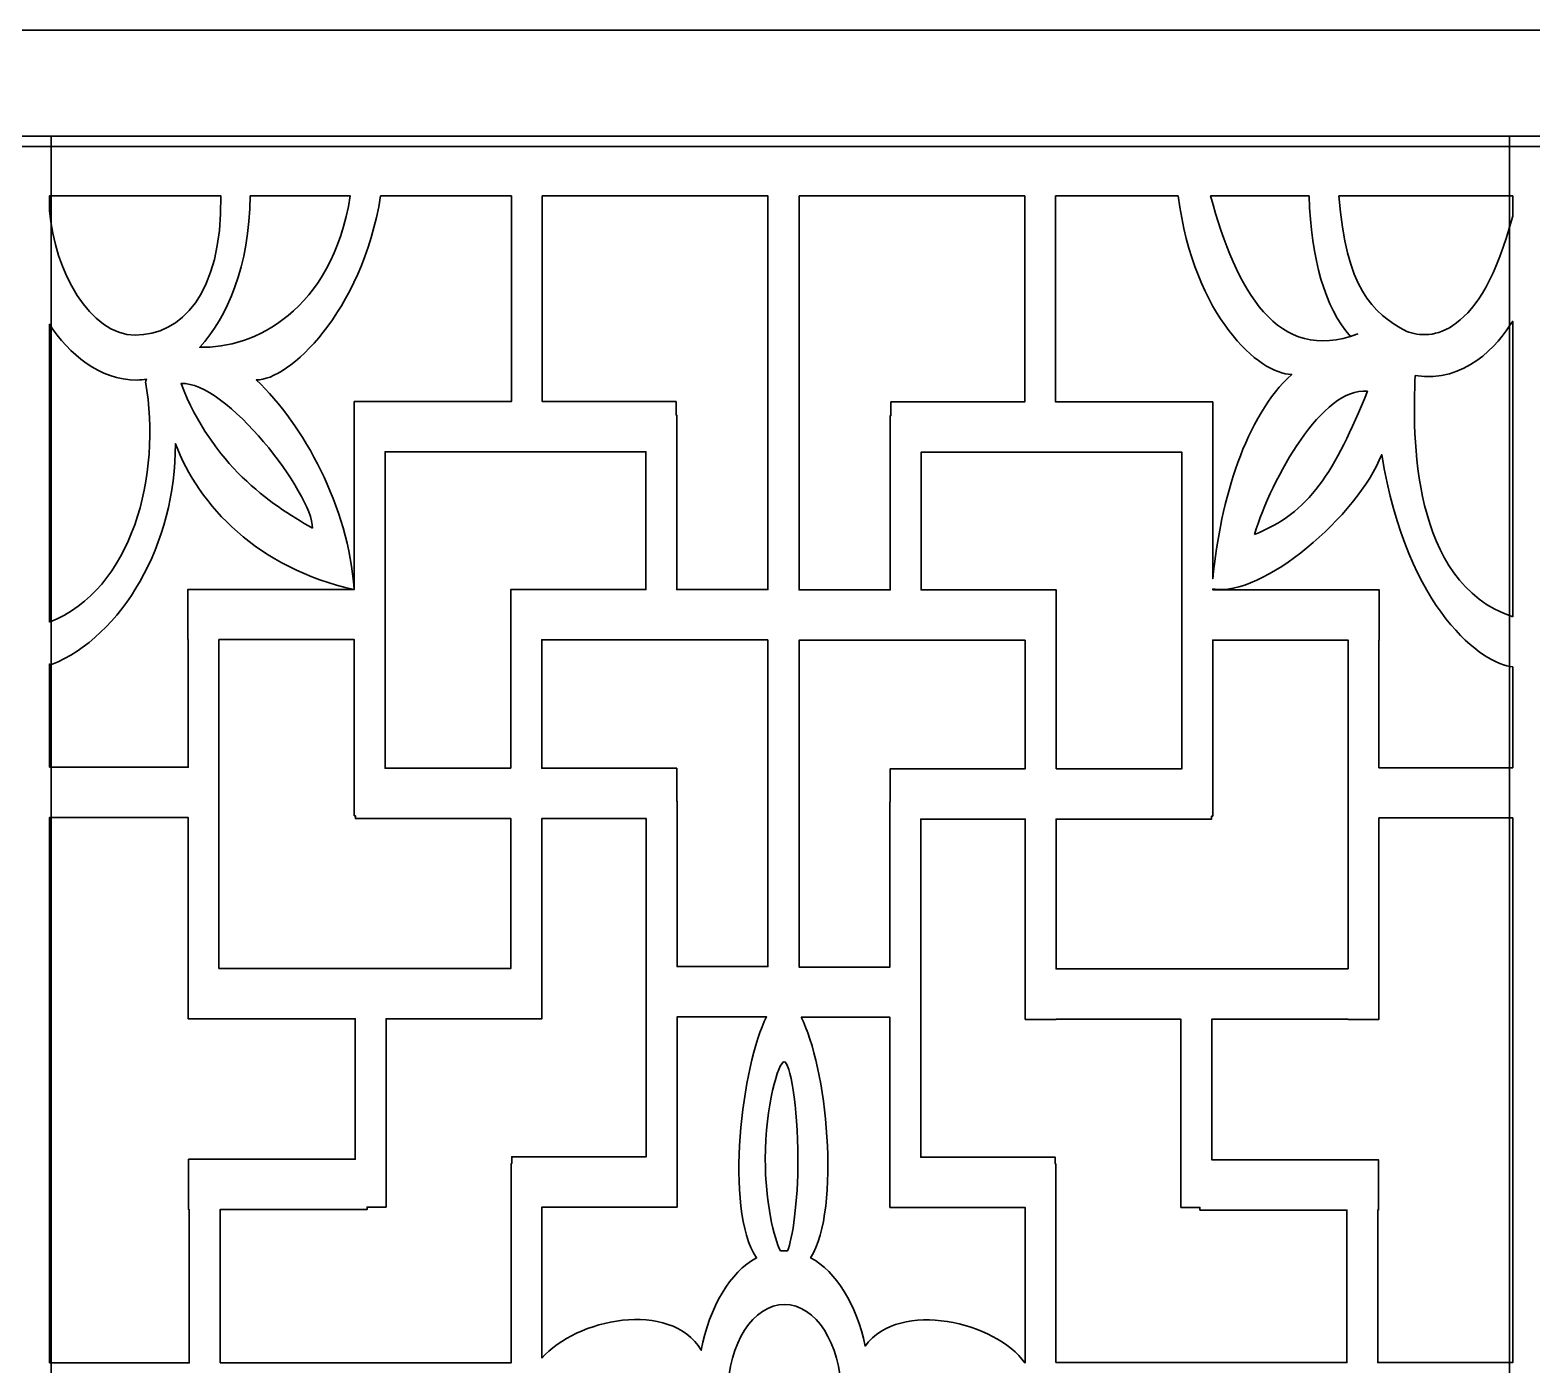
# Model space of a CAD drawing. Header units: centimetres. Extents: x 1.9 to 19.9, y -9.6 to 0.9.
# Drawn here: x 13.944 to 16.715, y -1.55 to 0.914 of the extents above; entities that cross this region are included whole.
import ezdxf

# ---------------------------------------------------------------- set-up
doc = ezdxf.new("R2010")
doc.units = ezdxf.units.CM
doc.header["$MEASUREMENT"] = 0
doc.layers.add('layer 1', color=7, linetype='Continuous')

msp = doc.modelspace()

# ---------------------------------------------------------------- linework, layer by layer
at = {"layer": 'layer 1', "color": 7, "lineweight": 35}
for points, knots in [([(1.85394, -4.15486), (1.85394, -4.15486), (1.85394, 0.91366), (1.85394, 0.91366), (1.85394, 0.91366), (1.85394, 0.91366), (19.89445, 0.91366), (19.89445, 0.91366), (19.89445, 0.91366), (19.89445, 0.91366), (19.89445, -4.1276), (19.89445, -4.1276), (19.89445, -4.1276), (13.88093, -4.1276), (7.86746, -4.15486), (1.85394, -4.15486)], [0, 0, 0, 0, 0.2, 0.2, 0.2, 0.2, 0.4, 0.4, 0.4, 0.4, 0.6, 0.6, 0.6, 0.6, 1, 1, 1, 1]), ([(2.06871, 0.6989), (2.06871, 0.6989), (2.06871, -3.91284), (2.06871, -3.91284), (2.06871, -3.91284), (2.06871, -3.91284), (19.67968, -3.91284), (19.67968, -3.91284), (19.67968, -3.91284), (19.67968, -3.91284), (19.67968, 0.6989), (19.67968, 0.6989), (19.67968, 0.6989), (19.67968, 0.6989), (2.06871, 0.6989), (2.06871, 0.6989)], [0, 0, 0, 0, 0.2, 0.2, 0.2, 0.2, 0.4, 0.4, 0.4, 0.4, 0.6, 0.6, 0.6, 0.6, 1, 1, 1, 1]), ([(10.97654, 0.71772), (10.97654, 0.71772), (13.98329, 0.71772), (13.98329, 0.71772), (13.98329, 0.71772), (13.98329, 0.71772), (13.98329, -3.92127), (13.98329, -3.92127), (13.98329, -3.92127), (13.98329, -3.92127), (10.97654, -3.92127), (10.97654, -3.92127), (10.97654, -3.92127), (10.97654, -3.92127), (10.97654, 0.71772), (10.97654, 0.71772)], [0, 0, 0, 0, 0.2, 0.2, 0.2, 0.2, 0.4, 0.4, 0.4, 0.4, 0.6, 0.6, 0.6, 0.6, 1, 1, 1, 1]), ([(13.90692, 0.71772), (13.90692, 0.71772), (16.75077, 0.71772), (16.75077, 0.71772), (16.75077, 0.71772), (16.75077, 0.71772), (16.75077, -3.92127), (16.75077, -3.92127), (16.75077, -3.92127), (16.75077, -3.92127), (13.90692, -3.92127), (13.90692, -3.92127), (13.90692, -3.92127), (13.90692, -3.92127), (13.90692, 0.71772), (13.90692, 0.71772)], [0, 0, 0, 0, 0.2, 0.2, 0.2, 0.2, 0.4, 0.4, 0.4, 0.4, 0.6, 0.6, 0.6, 0.6, 1, 1, 1, 1]), ([(16.67365, 0.71772), (16.67365, 0.71772), (19.6804, 0.71772), (19.6804, 0.71772), (19.6804, 0.71772), (19.6804, 0.71772), (19.6804, -3.92127), (19.6804, -3.92127), (19.6804, -3.92127), (19.6804, -3.92127), (16.67365, -3.92127), (16.67365, -3.92127), (16.67365, -3.92127), (16.67365, -3.92127), (16.67365, 0.71772), (16.67365, 0.71772)], [0, 0, 0, 0, 0.2, 0.2, 0.2, 0.2, 0.4, 0.4, 0.4, 0.4, 0.6, 0.6, 0.6, 0.6, 1, 1, 1, 1]), ([(13.97987, 0.5802), (13.98906, 0.46957), (14.05453, 0.35066), (14.13807, 0.35066), (14.13807, 0.35066), (14.2216, 0.35066), (14.29821, 0.42443), (14.29626, 0.6074), (14.29626, 0.6074), (14.29626, 0.6074), (13.97987, 0.6074), (13.97987, 0.6074), (13.97987, 0.6074), (13.97987, 0.6074), (13.97987, 0.5802), (13.97987, 0.5802)], [0, 0, 0, 0, 0.2, 0.2, 0.2, 0.2, 0.4, 0.4, 0.4, 0.4, 0.6, 0.6, 0.6, 0.6, 1, 1, 1, 1]), ([(14.35037, 0.6074), (14.34859, 0.47733), (14.30806, 0.38382), (14.25725, 0.32827), (14.25725, 0.32827), (14.25725, 0.32827), (14.25731, 0.32825), (14.25731, 0.32825), (14.25731, 0.32825), (14.25731, 0.32825), (14.25728, 0.32828), (14.25728, 0.32828), (14.25728, 0.32828), (14.3562, 0.32536), (14.50102, 0.39502), (14.53486, 0.6074), (14.53486, 0.6074), (14.53486, 0.6074), (14.35037, 0.6074), (14.35037, 0.6074)], [0, 0, 0, 0, 0.1666667, 0.1666667, 0.1666667, 0.1666667, 0.3333333, 0.3333333, 0.3333333, 0.3333333, 0.5, 0.5, 0.5, 0.5, 0.6666667, 0.6666667, 0.6666667, 0.6666667, 1, 1, 1, 1]), ([(14.54217, -0.11863), (14.54217, -0.11863), (14.54217, 0.22805), (14.54217, 0.22805), (14.54217, 0.22805), (14.54217, 0.22805), (14.5433, 0.22805), (14.5433, 0.22805), (14.5433, 0.22805), (14.5433, 0.22805), (14.59904, 0.22805), (14.59904, 0.22805), (14.59904, 0.22805), (14.59904, 0.22805), (14.83221, 0.22805), (14.83221, 0.22805), (14.83221, 0.22805), (14.83221, 0.22805), (14.83221, 0.6074), (14.83221, 0.6074), (14.83221, 0.6074), (14.83221, 0.6074), (14.59092, 0.6074), (14.59092, 0.6074), (14.59092, 0.6074), (14.55588, 0.39119), (14.42045, 0.26648), (14.36146, 0.26804), (14.36146, 0.26804), (14.44949, 0.1845), (14.53114, 0.0348), (14.54217, -0.11863)], [0, 0, 0, 0, 0.1111111, 0.1111111, 0.1111111, 0.1111111, 0.2222222, 0.2222222, 0.2222222, 0.2222222, 0.3333333, 0.3333333, 0.3333333, 0.3333333, 0.4444444, 0.4444444, 0.4444444, 0.4444444, 0.5555556, 0.5555556, 0.5555556, 0.5555556, 0.6666667, 0.6666667, 0.6666667, 0.6666667, 0.7777778, 0.7777778, 0.7777778, 0.7777778, 1, 1, 1, 1]), ([(14.88908, 0.6074), (14.88908, 0.6074), (14.88908, 0.22805), (14.88908, 0.22805), (14.88908, 0.22805), (14.88908, 0.22805), (15.13609, 0.22805), (15.13609, 0.22805), (15.13609, 0.22805), (15.13609, 0.22805), (15.13609, 0.20306), (15.13609, 0.20306), (15.13609, 0.20306), (15.13609, 0.20306), (15.1373, 0.20306), (15.1373, 0.20306), (15.1373, 0.20306), (15.1373, 0.20306), (15.1373, -0.11885), (15.1373, -0.11885), (15.1373, -0.11885), (15.1373, -0.11885), (15.30547, -0.11885), (15.30547, -0.11885), (15.30547, -0.11885), (15.30547, -0.11885), (15.30547, 0.6074), (15.30547, 0.6074), (15.30547, 0.6074), (15.30547, 0.6074), (14.88908, 0.6074), (14.88908, 0.6074)], [0, 0, 0, 0, 0.1111111, 0.1111111, 0.1111111, 0.1111111, 0.2222222, 0.2222222, 0.2222222, 0.2222222, 0.3333333, 0.3333333, 0.3333333, 0.3333333, 0.4444444, 0.4444444, 0.4444444, 0.4444444, 0.5555556, 0.5555556, 0.5555556, 0.5555556, 0.6666667, 0.6666667, 0.6666667, 0.6666667, 0.7777778, 0.7777778, 0.7777778, 0.7777778, 1, 1, 1, 1]), ([(15.36307, 0.6074), (15.36307, 0.6074), (15.36307, -0.11885), (15.36307, -0.11885), (15.36307, -0.11885), (15.36307, -0.11885), (15.3631, -0.11885), (15.3631, -0.11885), (15.3631, -0.11885), (15.3631, -0.11885), (15.3631, -0.11964), (15.3631, -0.11964), (15.3631, -0.11964), (15.3631, -0.11964), (15.53123, -0.11964), (15.53123, -0.11964), (15.53123, -0.11964), (15.53123, -0.11964), (15.53123, 0.20226), (15.53123, 0.20226), (15.53123, 0.20226), (15.53123, 0.20226), (15.53245, 0.20226), (15.53245, 0.20226), (15.53245, 0.20226), (15.53245, 0.20226), (15.53245, 0.22725), (15.53245, 0.22725), (15.53245, 0.22725), (15.53245, 0.22725), (15.77945, 0.22725), (15.77945, 0.22725), (15.77945, 0.22725), (15.77945, 0.22725), (15.77945, 0.6074), (15.77945, 0.6074), (15.77945, 0.6074), (15.77945, 0.6074), (15.36307, 0.6074), (15.36307, 0.6074)], [0, 0, 0, 0, 0.0909091, 0.0909091, 0.0909091, 0.0909091, 0.1818182, 0.1818182, 0.1818182, 0.1818182, 0.2727273, 0.2727273, 0.2727273, 0.2727273, 0.3636364, 0.3636364, 0.3636364, 0.3636364, 0.4545455, 0.4545455, 0.4545455, 0.4545455, 0.5454545, 0.5454545, 0.5454545, 0.5454545, 0.6363636, 0.6363636, 0.6363636, 0.6363636, 0.7272727, 0.7272727, 0.7272727, 0.7272727, 0.8181818, 0.8181818, 0.8181818, 0.8181818, 1, 1, 1, 1]), ([(15.83633, 0.6074), (15.83633, 0.6074), (15.83633, 0.22725), (15.83633, 0.22725), (15.83633, 0.22725), (15.83633, 0.22725), (16.06949, 0.22725), (16.06949, 0.22725), (16.06949, 0.22725), (16.06949, 0.22725), (16.12524, 0.22725), (16.12524, 0.22725), (16.12524, 0.22725), (16.12524, 0.22725), (16.12637, 0.22725), (16.12637, 0.22725), (16.12637, 0.22725), (16.12637, 0.22725), (16.12637, -0.09886), (16.12637, -0.09886), (16.12637, -0.09886), (16.14102, 0.04857), (16.18671, 0.20031), (16.27197, 0.27821), (16.27197, 0.27821), (16.21201, 0.27822), (16.09235, 0.38378), (16.06236, 0.6074), (16.06236, 0.6074), (16.06236, 0.6074), (15.83633, 0.6074), (15.83633, 0.6074)], [0, 0, 0, 0, 0.1111111, 0.1111111, 0.1111111, 0.1111111, 0.2222222, 0.2222222, 0.2222222, 0.2222222, 0.3333333, 0.3333333, 0.3333333, 0.3333333, 0.4444444, 0.4444444, 0.4444444, 0.4444444, 0.5555556, 0.5555556, 0.5555556, 0.5555556, 0.6666667, 0.6666667, 0.6666667, 0.6666667, 0.7777778, 0.7777778, 0.7777778, 0.7777778, 1, 1, 1, 1]), ([(16.30397, 0.6074), (16.30775, 0.49057), (16.33346, 0.40111), (16.38017, 0.34822), (16.38017, 0.34822), (16.38017, 0.34822), (16.39374, 0.35286), (16.39374, 0.35286), (16.39374, 0.35286), (16.39374, 0.35286), (16.39376, 0.35289), (16.39376, 0.35289), (16.39376, 0.35289), (16.24538, 0.29648), (16.16946, 0.43281), (16.12222, 0.6074), (16.12222, 0.6074), (16.12222, 0.6074), (16.30397, 0.6074), (16.30397, 0.6074)], [0, 0, 0, 0, 0.1666667, 0.1666667, 0.1666667, 0.1666667, 0.3333333, 0.3333333, 0.3333333, 0.3333333, 0.5, 0.5, 0.5, 0.5, 0.6666667, 0.6666667, 0.6666667, 0.6666667, 1, 1, 1, 1]), ([(16.67972, 0.57037), (16.62077, 0.34545), (16.52796, 0.34027), (16.48407, 0.35751), (16.48407, 0.35751), (16.42013, 0.39084), (16.37182, 0.4395), (16.35918, 0.6074), (16.35918, 0.6074), (16.35918, 0.6074), (16.67972, 0.6074), (16.67972, 0.6074), (16.67972, 0.6074), (16.67972, 0.6074), (16.67972, 0.57037), (16.67972, 0.57037)], [0, 0, 0, 0, 0.2, 0.2, 0.2, 0.2, 0.4, 0.4, 0.4, 0.4, 0.6, 0.6, 0.6, 0.6, 1, 1, 1, 1]), ([(13.97987, -0.17883), (14.13259, -0.11985), (14.18758, 0.09323), (14.1571, 0.26432), (14.1571, 0.26432), (14.15737, 0.26556), (14.15806, 0.26727), (14.15907, 0.26923), (14.15907, 0.26923), (14.1532, 0.26826), (14.14742, 0.26778), (14.14176, 0.26778), (14.14176, 0.26778), (14.07097, 0.26778), (14.01618, 0.31573), (13.97987, 0.37058), (13.97987, 0.37058), (13.97987, 0.37058), (13.97987, -0.17883), (13.97987, -0.17883)], [0, 0, 0, 0, 0.1666667, 0.1666667, 0.1666667, 0.1666667, 0.3333333, 0.3333333, 0.3333333, 0.3333333, 0.5, 0.5, 0.5, 0.5, 0.6666667, 0.6666667, 0.6666667, 0.6666667, 1, 1, 1, 1]), ([(16.67972, -0.16936), (16.49118, -0.10569), (16.49496, 0.1666), (16.49987, 0.27593), (16.49987, 0.27593), (16.59195, 0.26247), (16.65141, 0.33036), (16.67972, 0.37636), (16.67972, 0.37636), (16.67972, 0.37636), (16.67972, -0.16936), (16.67972, -0.16936)], [0, 0, 0, 0, 0.25, 0.25, 0.25, 0.25, 0.5, 0.5, 0.5, 0.5, 1, 1, 1, 1]), ([(14.46527, -0.0055), (14.38523, 0.03949), (14.28066, 0.11158), (14.22262, 0.26109), (14.22262, 0.26109), (14.30556, 0.26724), (14.46527, 0.05737), (14.46527, -0.0055)], [0, 0, 0, 0, 0.3333333, 0.3333333, 0.3333333, 0.3333333, 1, 1, 1, 1]), ([(16.20301, -0.01712), (16.30355, 0.02099), (16.35209, 0.09899), (16.41162, 0.24693), (16.41162, 0.24693), (16.32875, 0.25529), (16.23579, 0.08806), (16.20301, -0.01712)], [0, 0, 0, 0, 0.3333333, 0.3333333, 0.3333333, 0.3333333, 1, 1, 1, 1]), ([(13.97987, -0.44687), (13.97987, -0.44687), (14.2358, -0.44687), (14.2358, -0.44687), (14.2358, -0.44687), (14.2358, -0.44687), (14.2358, -0.21141), (14.2358, -0.21141), (14.2358, -0.21141), (14.2358, -0.21141), (14.23529, -0.21141), (14.23529, -0.21141), (14.23529, -0.21141), (14.23529, -0.21141), (14.23529, -0.11863), (14.23529, -0.11863), (14.23529, -0.11863), (14.23529, -0.11863), (14.54217, -0.11863), (14.54217, -0.11863), (14.54217, -0.11863), (14.36491, -0.08058), (14.25493, 0.03666), (14.21223, 0.15007), (14.21223, 0.15007), (14.21397, -0.03376), (14.1131, -0.20583), (13.98392, -0.25744), (13.98392, -0.25744), (13.98249, -0.25719), (13.98115, -0.25682), (13.97987, -0.25635), (13.97987, -0.25635), (13.97987, -0.25635), (13.97987, -0.44687), (13.97987, -0.44687)], [0, 0, 0, 0, 0.1, 0.1, 0.1, 0.1, 0.2, 0.2, 0.2, 0.2, 0.3, 0.3, 0.3, 0.3, 0.4, 0.4, 0.4, 0.4, 0.5, 0.5, 0.5, 0.5, 0.6, 0.6, 0.6, 0.6, 0.7, 0.7, 0.7, 0.7, 0.8, 0.8, 0.8, 0.8, 1, 1, 1, 1]), ([(14.83132, -0.4488), (14.83132, -0.4488), (14.83132, -0.21162), (14.83132, -0.21162), (14.83132, -0.21162), (14.83132, -0.21162), (14.83101, -0.21162), (14.83101, -0.21162), (14.83101, -0.21162), (14.83101, -0.21162), (14.83101, -0.11885), (14.83101, -0.11885), (14.83101, -0.11885), (14.83101, -0.11885), (15.08043, -0.11885), (15.08043, -0.11885), (15.08043, -0.11885), (15.08043, -0.11885), (15.08043, 0.13527), (15.08043, 0.13527), (15.08043, 0.13527), (15.08043, 0.13527), (14.59904, 0.13527), (14.59904, 0.13527), (14.59904, 0.13527), (14.59904, 0.13527), (14.59904, -0.4488), (14.59904, -0.4488), (14.59904, -0.4488), (14.59904, -0.4488), (14.83132, -0.4488), (14.83132, -0.4488)], [0, 0, 0, 0, 0.1111111, 0.1111111, 0.1111111, 0.1111111, 0.2222222, 0.2222222, 0.2222222, 0.2222222, 0.3333333, 0.3333333, 0.3333333, 0.3333333, 0.4444444, 0.4444444, 0.4444444, 0.4444444, 0.5555556, 0.5555556, 0.5555556, 0.5555556, 0.6666667, 0.6666667, 0.6666667, 0.6666667, 0.7777778, 0.7777778, 0.7777778, 0.7777778, 1, 1, 1, 1]), ([(15.83722, -0.4496), (15.83722, -0.4496), (15.83722, -0.21242), (15.83722, -0.21242), (15.83722, -0.21242), (15.83722, -0.21242), (15.83753, -0.21242), (15.83753, -0.21242), (15.83753, -0.21242), (15.83753, -0.21242), (15.83753, -0.11964), (15.83753, -0.11964), (15.83753, -0.11964), (15.83753, -0.11964), (15.58811, -0.11964), (15.58811, -0.11964), (15.58811, -0.11964), (15.58811, -0.11964), (15.58811, 0.13447), (15.58811, 0.13447), (15.58811, 0.13447), (15.58811, 0.13447), (16.06949, 0.13447), (16.06949, 0.13447), (16.06949, 0.13447), (16.06949, 0.13447), (16.06949, -0.4496), (16.06949, -0.4496), (16.06949, -0.4496), (16.06949, -0.4496), (15.83722, -0.4496), (15.83722, -0.4496)], [0, 0, 0, 0, 0.1111111, 0.1111111, 0.1111111, 0.1111111, 0.2222222, 0.2222222, 0.2222222, 0.2222222, 0.3333333, 0.3333333, 0.3333333, 0.3333333, 0.4444444, 0.4444444, 0.4444444, 0.4444444, 0.5555556, 0.5555556, 0.5555556, 0.5555556, 0.6666667, 0.6666667, 0.6666667, 0.6666667, 0.7777778, 0.7777778, 0.7777778, 0.7777778, 1, 1, 1, 1]), ([(16.12637, -0.11776), (16.12637, -0.11776), (16.12637, -0.11943), (16.12637, -0.11943), (16.12637, -0.11943), (16.12637, -0.11943), (16.43325, -0.11943), (16.43325, -0.11943), (16.43325, -0.11943), (16.43325, -0.11943), (16.43325, -0.21221), (16.43325, -0.21221), (16.43325, -0.21221), (16.43325, -0.21221), (16.43274, -0.21221), (16.43274, -0.21221), (16.43274, -0.21221), (16.43274, -0.21221), (16.43274, -0.44767), (16.43274, -0.44767), (16.43274, -0.44767), (16.43274, -0.44767), (16.67972, -0.44767), (16.67972, -0.44767), (16.67972, -0.44767), (16.67972, -0.44767), (16.67972, -0.26165), (16.67972, -0.26165), (16.67972, -0.26165), (16.62647, -0.25765), (16.4852, -0.15939), (16.43807, 0.13019), (16.43807, 0.13019), (16.39451, 0.01862), (16.21752, -0.13456), (16.12637, -0.11776)], [0, 0, 0, 0, 0.1, 0.1, 0.1, 0.1, 0.2, 0.2, 0.2, 0.2, 0.3, 0.3, 0.3, 0.3, 0.4, 0.4, 0.4, 0.4, 0.5, 0.5, 0.5, 0.5, 0.6, 0.6, 0.6, 0.6, 0.7, 0.7, 0.7, 0.7, 0.8, 0.8, 0.8, 0.8, 1, 1, 1, 1]), ([(14.29267, -0.8182), (14.29267, -0.8182), (14.83132, -0.8182), (14.83132, -0.8182), (14.83132, -0.8182), (14.83132, -0.8182), (14.83132, -0.54158), (14.83132, -0.54158), (14.83132, -0.54158), (14.83132, -0.54158), (14.54439, -0.54158), (14.54439, -0.54158), (14.54439, -0.54158), (14.54439, -0.54158), (14.54439, -0.53627), (14.54439, -0.53627), (14.54439, -0.53627), (14.54439, -0.53627), (14.54217, -0.53627), (14.54217, -0.53627), (14.54217, -0.53627), (14.54217, -0.53627), (14.54217, -0.21141), (14.54217, -0.21141), (14.54217, -0.21141), (14.54217, -0.21141), (14.29267, -0.21141), (14.29267, -0.21141), (14.29267, -0.21141), (14.29267, -0.21141), (14.29267, -0.8182), (14.29267, -0.8182)], [0, 0, 0, 0, 0.1111111, 0.1111111, 0.1111111, 0.1111111, 0.2222222, 0.2222222, 0.2222222, 0.2222222, 0.3333333, 0.3333333, 0.3333333, 0.3333333, 0.4444444, 0.4444444, 0.4444444, 0.4444444, 0.5555556, 0.5555556, 0.5555556, 0.5555556, 0.6666667, 0.6666667, 0.6666667, 0.6666667, 0.7777778, 0.7777778, 0.7777778, 0.7777778, 1, 1, 1, 1]), ([(15.30544, -0.21162), (15.30544, -0.21162), (15.30544, -0.21242), (15.30544, -0.21242), (15.30544, -0.21242), (15.30544, -0.21242), (15.30547, -0.21242), (15.30547, -0.21242), (15.30547, -0.21242), (15.30547, -0.21242), (15.30547, -0.81475), (15.30547, -0.81475), (15.30547, -0.81475), (15.30547, -0.81475), (15.13787, -0.81475), (15.13787, -0.81475), (15.13787, -0.81475), (15.13787, -0.81475), (15.13787, -0.5097), (15.13787, -0.5097), (15.13787, -0.5097), (15.13787, -0.5097), (15.13718, -0.5097), (15.13718, -0.5097), (15.13718, -0.5097), (15.13718, -0.5097), (15.13718, -0.4488), (15.13718, -0.4488), (15.13718, -0.4488), (15.13718, -0.4488), (14.8882, -0.4488), (14.8882, -0.4488), (14.8882, -0.4488), (14.8882, -0.4488), (14.8882, -0.21162), (14.8882, -0.21162), (14.8882, -0.21162), (14.8882, -0.21162), (15.30544, -0.21162), (15.30544, -0.21162)], [0, 0, 0, 0, 0.0909091, 0.0909091, 0.0909091, 0.0909091, 0.1818182, 0.1818182, 0.1818182, 0.1818182, 0.2727273, 0.2727273, 0.2727273, 0.2727273, 0.3636364, 0.3636364, 0.3636364, 0.3636364, 0.4545455, 0.4545455, 0.4545455, 0.4545455, 0.5454545, 0.5454545, 0.5454545, 0.5454545, 0.6363636, 0.6363636, 0.6363636, 0.6363636, 0.7272727, 0.7272727, 0.7272727, 0.7272727, 0.8181818, 0.8181818, 0.8181818, 0.8181818, 1, 1, 1, 1]), ([(15.78034, -0.21242), (15.78034, -0.21242), (15.78034, -0.4496), (15.78034, -0.4496), (15.78034, -0.4496), (15.78034, -0.4496), (15.53136, -0.4496), (15.53136, -0.4496), (15.53136, -0.4496), (15.53136, -0.4496), (15.53136, -0.5105), (15.53136, -0.5105), (15.53136, -0.5105), (15.53136, -0.5105), (15.53066, -0.5105), (15.53066, -0.5105), (15.53066, -0.5105), (15.53066, -0.5105), (15.53066, -0.81554), (15.53066, -0.81554), (15.53066, -0.81554), (15.53066, -0.81554), (15.36307, -0.81554), (15.36307, -0.81554), (15.36307, -0.81554), (15.36307, -0.81554), (15.36307, -0.21242), (15.36307, -0.21242), (15.36307, -0.21242), (15.36307, -0.21242), (15.78034, -0.21242), (15.78034, -0.21242)], [0, 0, 0, 0, 0.1111111, 0.1111111, 0.1111111, 0.1111111, 0.2222222, 0.2222222, 0.2222222, 0.2222222, 0.3333333, 0.3333333, 0.3333333, 0.3333333, 0.4444444, 0.4444444, 0.4444444, 0.4444444, 0.5555556, 0.5555556, 0.5555556, 0.5555556, 0.6666667, 0.6666667, 0.6666667, 0.6666667, 0.7777778, 0.7777778, 0.7777778, 0.7777778, 1, 1, 1, 1]), ([(16.37586, -0.819), (16.37586, -0.819), (15.83722, -0.819), (15.83722, -0.819), (15.83722, -0.819), (15.83722, -0.819), (15.83722, -0.54238), (15.83722, -0.54238), (15.83722, -0.54238), (15.83722, -0.54238), (16.12415, -0.54238), (16.12415, -0.54238), (16.12415, -0.54238), (16.12415, -0.54238), (16.12415, -0.53707), (16.12415, -0.53707), (16.12415, -0.53707), (16.12415, -0.53707), (16.12637, -0.53707), (16.12637, -0.53707), (16.12637, -0.53707), (16.12637, -0.53707), (16.12637, -0.21221), (16.12637, -0.21221), (16.12637, -0.21221), (16.12637, -0.21221), (16.37586, -0.21221), (16.37586, -0.21221), (16.37586, -0.21221), (16.37586, -0.21221), (16.37586, -0.819), (16.37586, -0.819)], [0, 0, 0, 0, 0.1111111, 0.1111111, 0.1111111, 0.1111111, 0.2222222, 0.2222222, 0.2222222, 0.2222222, 0.3333333, 0.3333333, 0.3333333, 0.3333333, 0.4444444, 0.4444444, 0.4444444, 0.4444444, 0.5555556, 0.5555556, 0.5555556, 0.5555556, 0.6666667, 0.6666667, 0.6666667, 0.6666667, 0.7777778, 0.7777778, 0.7777778, 0.7777778, 1, 1, 1, 1]), ([(13.97987, -1.54621), (13.97987, -1.54621), (14.2379, -1.54621), (14.2379, -1.54621), (14.2379, -1.54621), (14.2379, -1.54621), (14.2379, -1.26316), (14.2379, -1.26316), (14.2379, -1.26316), (14.2379, -1.26316), (14.23669, -1.26316), (14.23669, -1.26316), (14.23669, -1.26316), (14.23669, -1.26316), (14.23669, -1.17038), (14.23669, -1.17038), (14.23669, -1.17038), (14.23669, -1.17038), (14.54404, -1.17038), (14.54404, -1.17038), (14.54404, -1.17038), (14.54404, -1.17038), (14.54404, -0.91098), (14.54404, -0.91098), (14.54404, -0.91098), (14.54404, -0.91098), (14.29267, -0.91098), (14.29267, -0.91098), (14.29267, -0.91098), (14.29267, -0.91098), (14.29267, -0.91145), (14.29267, -0.91145), (14.29267, -0.91145), (14.29267, -0.91145), (14.2358, -0.91145), (14.2358, -0.91145), (14.2358, -0.91145), (14.2358, -0.91145), (14.2358, -0.53965), (14.2358, -0.53965), (14.2358, -0.53965), (14.2358, -0.53965), (13.97987, -0.53965), (13.97987, -0.53965), (13.97987, -0.53965), (13.97987, -0.53965), (13.97987, -1.54621), (13.97987, -1.54621)], [0, 0, 0, 0, 0.0769231, 0.0769231, 0.0769231, 0.0769231, 0.1538462, 0.1538462, 0.1538462, 0.1538462, 0.2307692, 0.2307692, 0.2307692, 0.2307692, 0.3076923, 0.3076923, 0.3076923, 0.3076923, 0.3846154, 0.3846154, 0.3846154, 0.3846154, 0.4615385, 0.4615385, 0.4615385, 0.4615385, 0.5384615, 0.5384615, 0.5384615, 0.5384615, 0.6153846, 0.6153846, 0.6153846, 0.6153846, 0.6923077, 0.6923077, 0.6923077, 0.6923077, 0.7692308, 0.7692308, 0.7692308, 0.7692308, 0.8461538, 0.8461538, 0.8461538, 0.8461538, 1, 1, 1, 1]), ([(14.29478, -1.54621), (14.29478, -1.54621), (14.83175, -1.54621), (14.83175, -1.54621), (14.83175, -1.54621), (14.83175, -1.54621), (14.83175, -1.17821), (14.83175, -1.17821), (14.83175, -1.17821), (14.83175, -1.17821), (14.83296, -1.17821), (14.83296, -1.17821), (14.83296, -1.17821), (14.83296, -1.17821), (14.83296, -1.16575), (14.83296, -1.16575), (14.83296, -1.16575), (14.83296, -1.16575), (15.08099, -1.16575), (15.08099, -1.16575), (15.08099, -1.16575), (15.08099, -1.16575), (15.08099, -0.54158), (15.08099, -0.54158), (15.08099, -0.54158), (15.08099, -0.54158), (14.8882, -0.54158), (14.8882, -0.54158), (14.8882, -0.54158), (14.8882, -0.54158), (14.8882, -0.8182), (14.8882, -0.8182), (14.8882, -0.8182), (14.8882, -0.8182), (14.8882, -0.91098), (14.8882, -0.91098), (14.8882, -0.91098), (14.8882, -0.91098), (14.8882, -0.91145), (14.8882, -0.91145), (14.8882, -0.91145), (14.8882, -0.91145), (14.83132, -0.91145), (14.83132, -0.91145), (14.83132, -0.91145), (14.83132, -0.91145), (14.83132, -0.91098), (14.83132, -0.91098), (14.83132, -0.91098), (14.83132, -0.91098), (14.60092, -0.91098), (14.60092, -0.91098), (14.60092, -0.91098), (14.60092, -0.91098), (14.60092, -1.25853), (14.60092, -1.25853), (14.60092, -1.25853), (14.60092, -1.25853), (14.56599, -1.25853), (14.56599, -1.25853), (14.56599, -1.25853), (14.56599, -1.25853), (14.56599, -1.26316), (14.56599, -1.26316), (14.56599, -1.26316), (14.56599, -1.26316), (14.29478, -1.26316), (14.29478, -1.26316), (14.29478, -1.26316), (14.29478, -1.26316), (14.29478, -1.54621), (14.29478, -1.54621)], [0, 0, 0, 0, 0.0526316, 0.0526316, 0.0526316, 0.0526316, 0.1052632, 0.1052632, 0.1052632, 0.1052632, 0.1578947, 0.1578947, 0.1578947, 0.1578947, 0.2105263, 0.2105263, 0.2105263, 0.2105263, 0.2631579, 0.2631579, 0.2631579, 0.2631579, 0.3157895, 0.3157895, 0.3157895, 0.3157895, 0.3684211, 0.3684211, 0.3684211, 0.3684211, 0.4210526, 0.4210526, 0.4210526, 0.4210526, 0.4736842, 0.4736842, 0.4736842, 0.4736842, 0.5263158, 0.5263158, 0.5263158, 0.5263158, 0.5789474, 0.5789474, 0.5789474, 0.5789474, 0.6315789, 0.6315789, 0.6315789, 0.6315789, 0.6842105, 0.6842105, 0.6842105, 0.6842105, 0.7368421, 0.7368421, 0.7368421, 0.7368421, 0.7894737, 0.7894737, 0.7894737, 0.7894737, 0.8421053, 0.8421053, 0.8421053, 0.8421053, 0.8947368, 0.8947368, 0.8947368, 0.8947368, 1, 1, 1, 1]), ([(15.83679, -1.54541), (15.83679, -1.54541), (16.37376, -1.54541), (16.37376, -1.54541), (16.37376, -1.54541), (16.37376, -1.54541), (16.37376, -1.26396), (16.37376, -1.26396), (16.37376, -1.26396), (16.37376, -1.26396), (16.10255, -1.26396), (16.10255, -1.26396), (16.10255, -1.26396), (16.10255, -1.26396), (16.10255, -1.25932), (16.10255, -1.25932), (16.10255, -1.25932), (16.10255, -1.25932), (16.06762, -1.25932), (16.06762, -1.25932), (16.06762, -1.25932), (16.06762, -1.25932), (16.06762, -0.91178), (16.06762, -0.91178), (16.06762, -0.91178), (16.06762, -0.91178), (15.83722, -0.91178), (15.83722, -0.91178), (15.83722, -0.91178), (15.83722, -0.91178), (15.83722, -0.91225), (15.83722, -0.91225), (15.83722, -0.91225), (15.83722, -0.91225), (15.78034, -0.91225), (15.78034, -0.91225), (15.78034, -0.91225), (15.78034, -0.91225), (15.78034, -0.91178), (15.78034, -0.91178), (15.78034, -0.91178), (15.78034, -0.91178), (15.78034, -0.819), (15.78034, -0.819), (15.78034, -0.819), (15.78034, -0.819), (15.78034, -0.54238), (15.78034, -0.54238), (15.78034, -0.54238), (15.78034, -0.54238), (15.58754, -0.54238), (15.58754, -0.54238), (15.58754, -0.54238), (15.58754, -0.54238), (15.58754, -1.16654), (15.58754, -1.16654), (15.58754, -1.16654), (15.58754, -1.16654), (15.83557, -1.16654), (15.83557, -1.16654), (15.83557, -1.16654), (15.83557, -1.16654), (15.83557, -1.17901), (15.83557, -1.17901), (15.83557, -1.17901), (15.83557, -1.17901), (15.83679, -1.17901), (15.83679, -1.17901), (15.83679, -1.17901), (15.83679, -1.17901), (15.83679, -1.54541), (15.83679, -1.54541)], [0, 0, 0, 0, 0.0526316, 0.0526316, 0.0526316, 0.0526316, 0.1052632, 0.1052632, 0.1052632, 0.1052632, 0.1578947, 0.1578947, 0.1578947, 0.1578947, 0.2105263, 0.2105263, 0.2105263, 0.2105263, 0.2631579, 0.2631579, 0.2631579, 0.2631579, 0.3157895, 0.3157895, 0.3157895, 0.3157895, 0.3684211, 0.3684211, 0.3684211, 0.3684211, 0.4210526, 0.4210526, 0.4210526, 0.4210526, 0.4736842, 0.4736842, 0.4736842, 0.4736842, 0.5263158, 0.5263158, 0.5263158, 0.5263158, 0.5789474, 0.5789474, 0.5789474, 0.5789474, 0.6315789, 0.6315789, 0.6315789, 0.6315789, 0.6842105, 0.6842105, 0.6842105, 0.6842105, 0.7368421, 0.7368421, 0.7368421, 0.7368421, 0.7894737, 0.7894737, 0.7894737, 0.7894737, 0.8421053, 0.8421053, 0.8421053, 0.8421053, 0.8947368, 0.8947368, 0.8947368, 0.8947368, 1, 1, 1, 1]), ([(16.67972, -0.54045), (16.67972, -0.54045), (16.43274, -0.54045), (16.43274, -0.54045), (16.43274, -0.54045), (16.43274, -0.54045), (16.43274, -0.91225), (16.43274, -0.91225), (16.43274, -0.91225), (16.43274, -0.91225), (16.37586, -0.91225), (16.37586, -0.91225), (16.37586, -0.91225), (16.37586, -0.91225), (16.37586, -0.91178), (16.37586, -0.91178), (16.37586, -0.91178), (16.37586, -0.91178), (16.1245, -0.91178), (16.1245, -0.91178), (16.1245, -0.91178), (16.1245, -0.91178), (16.1245, -1.17118), (16.1245, -1.17118), (16.1245, -1.17118), (16.1245, -1.17118), (16.43185, -1.17118), (16.43185, -1.17118), (16.43185, -1.17118), (16.43185, -1.17118), (16.43185, -1.26396), (16.43185, -1.26396), (16.43185, -1.26396), (16.43185, -1.26396), (16.43064, -1.26396), (16.43064, -1.26396), (16.43064, -1.26396), (16.43064, -1.26396), (16.43064, -1.54541), (16.43064, -1.54541), (16.43064, -1.54541), (16.43064, -1.54541), (16.67972, -1.54541), (16.67972, -1.54541), (16.67972, -1.54541), (16.67972, -1.54541), (16.67972, -0.54045), (16.67972, -0.54045)], [0, 0, 0, 0, 0.0769231, 0.0769231, 0.0769231, 0.0769231, 0.1538462, 0.1538462, 0.1538462, 0.1538462, 0.2307692, 0.2307692, 0.2307692, 0.2307692, 0.3076923, 0.3076923, 0.3076923, 0.3076923, 0.3846154, 0.3846154, 0.3846154, 0.3846154, 0.4615385, 0.4615385, 0.4615385, 0.4615385, 0.5384615, 0.5384615, 0.5384615, 0.5384615, 0.6153846, 0.6153846, 0.6153846, 0.6153846, 0.6923077, 0.6923077, 0.6923077, 0.6923077, 0.7692308, 0.7692308, 0.7692308, 0.7692308, 0.8461538, 0.8461538, 0.8461538, 0.8461538, 1, 1, 1, 1]), ([(14.88862, -1.53732), (14.95054, -1.46512), (15.12502, -1.42833), (15.18263, -1.52271), (15.18263, -1.52271), (15.19758, -1.44242), (15.2358, -1.37865), (15.28448, -1.3523), (15.28448, -1.3523), (15.22425, -1.26153), (15.25823, -0.99402), (15.30298, -0.90753), (15.30298, -0.90753), (15.30298, -0.90753), (15.13787, -0.90753), (15.13787, -0.90753), (15.13787, -0.90753), (15.13787, -0.90753), (15.13787, -1.25853), (15.13787, -1.25853), (15.13787, -1.25853), (15.13787, -1.25853), (15.1159, -1.25853), (15.1159, -1.25853), (15.1159, -1.25853), (15.1159, -1.25853), (15.08099, -1.25853), (15.08099, -1.25853), (15.08099, -1.25853), (15.08099, -1.25853), (14.88862, -1.25853), (14.88862, -1.25853), (14.88862, -1.25853), (14.88862, -1.25853), (14.88862, -1.53732), (14.88862, -1.53732)], [0, 0, 0, 0, 0.1, 0.1, 0.1, 0.1, 0.2, 0.2, 0.2, 0.2, 0.3, 0.3, 0.3, 0.3, 0.4, 0.4, 0.4, 0.4, 0.5, 0.5, 0.5, 0.5, 0.6, 0.6, 0.6, 0.6, 0.7, 0.7, 0.7, 0.7, 0.8, 0.8, 0.8, 0.8, 1, 1, 1, 1]), ([(15.36661, -0.90832), (15.41334, -0.99503), (15.4412, -1.26149), (15.3843, -1.35219), (15.3843, -1.35219), (15.4315, -1.37763), (15.46889, -1.43824), (15.48482, -1.51498), (15.48482, -1.51498), (15.54979, -1.428), (15.72599, -1.4709), (15.77961, -1.54607), (15.77961, -1.54607), (15.77961, -1.54607), (15.77991, -1.54607), (15.77991, -1.54607), (15.77991, -1.54607), (15.77991, -1.54607), (15.77991, -1.25932), (15.77991, -1.25932), (15.77991, -1.25932), (15.77991, -1.25932), (15.58754, -1.25932), (15.58754, -1.25932), (15.58754, -1.25932), (15.58754, -1.25932), (15.55263, -1.25932), (15.55263, -1.25932), (15.55263, -1.25932), (15.55263, -1.25932), (15.53066, -1.25932), (15.53066, -1.25932), (15.53066, -1.25932), (15.53066, -1.25932), (15.53066, -0.90832), (15.53066, -0.90832), (15.53066, -0.90832), (15.53066, -0.90832), (15.36661, -0.90832), (15.36661, -0.90832)], [0, 0, 0, 0, 0.0909091, 0.0909091, 0.0909091, 0.0909091, 0.1818182, 0.1818182, 0.1818182, 0.1818182, 0.2727273, 0.2727273, 0.2727273, 0.2727273, 0.3636364, 0.3636364, 0.3636364, 0.3636364, 0.4545455, 0.4545455, 0.4545455, 0.4545455, 0.5454545, 0.5454545, 0.5454545, 0.5454545, 0.6363636, 0.6363636, 0.6363636, 0.6363636, 0.7272727, 0.7272727, 0.7272727, 0.7272727, 0.8181818, 0.8181818, 0.8181818, 0.8181818, 1, 1, 1, 1]), ([(15.32857, -1.33935), (15.33053, -1.33923), (15.3325, -1.33916), (15.33448, -1.33916), (15.33448, -1.33916), (15.33683, -1.33916), (15.33917, -1.33925), (15.34149, -1.33942), (15.34149, -1.33942), (15.35087, -1.31754), (15.36097, -1.25015), (15.36097, -1.16964), (15.36097, -1.16964), (15.36097, -1.07121), (15.34587, -0.9904), (15.33546, -0.9904), (15.33546, -0.9904), (15.32505, -0.9904), (15.30061, -1.07123), (15.30061, -1.16966), (15.30061, -1.16966), (15.30061, -1.25008), (15.31692, -1.3174), (15.32857, -1.33935)], [0, 0, 0, 0, 0.1428571, 0.1428571, 0.1428571, 0.1428571, 0.2857143, 0.2857143, 0.2857143, 0.2857143, 0.4285714, 0.4285714, 0.4285714, 0.4285714, 0.5714286, 0.5714286, 0.5714286, 0.5714286, 0.7142857, 0.7142857, 0.7142857, 0.7142857, 1, 1, 1, 1]), ([(15.33607, -1.43827), (15.39351, -1.43827), (15.4401, -1.51094), (15.4401, -1.60054), (15.4401, -1.60054), (15.4401, -1.69014), (15.39351, -1.76281), (15.33607, -1.76281), (15.33607, -1.76281), (15.27863, -1.76281), (15.23204, -1.69014), (15.23204, -1.60054), (15.23204, -1.60054), (15.23204, -1.51094), (15.27863, -1.43827), (15.33607, -1.43827)], [0, 0, 0, 0, 0.2, 0.2, 0.2, 0.2, 0.4, 0.4, 0.4, 0.4, 0.6, 0.6, 0.6, 0.6, 1, 1, 1, 1])]:
    msp.add_open_spline(points, degree=3, knots=knots, dxfattribs=at)

doc.saveas('drawing.dxf')
